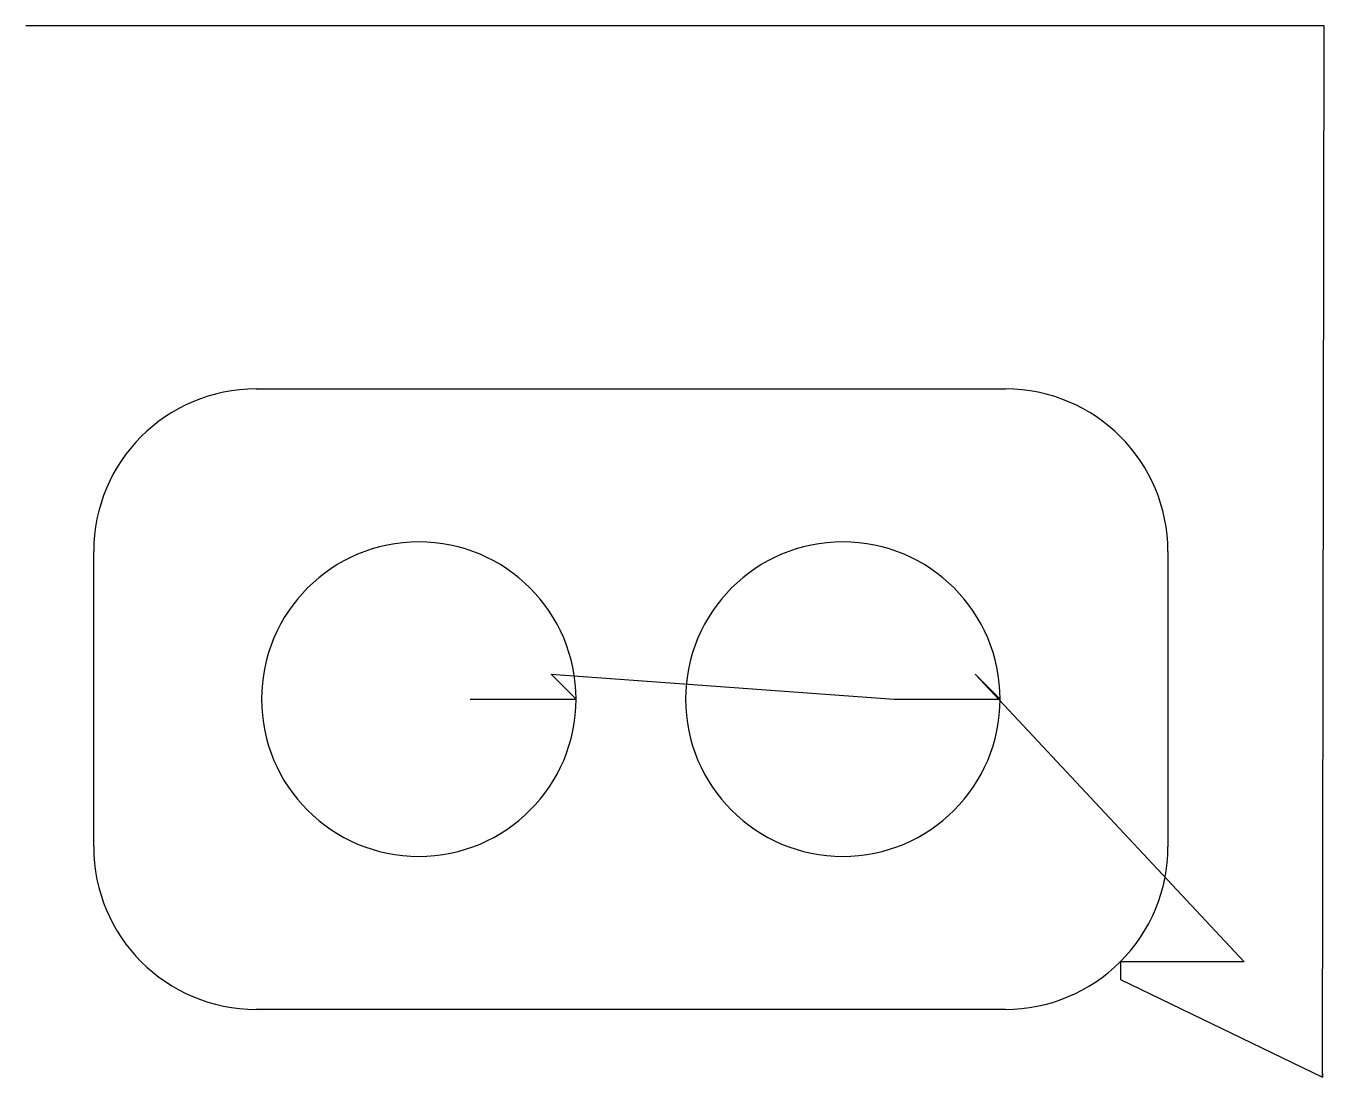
# Model space of a CAD drawing. Header units: metres. Extents: x 44 to 411, y 627 to 924.
import ezdxf

# ---------------------------------------------------------------- set-up
doc = ezdxf.new("R2010")
doc.units = ezdxf.units.M

msp = doc.modelspace()

# ---------------------------------------------------------------- linework, layer by layer
at = {"layer": 'TOOL_0'}
for p, q in [((45.019, 924.271), (44.019, 924.271)), ((411.359, 924.271), (45.019, 924.271)), ((410.933, 627.798), (411.359, 924.271)), ((109.186, 821.551), (321.186, 821.551)), ((63.186, 691.951), (63.186, 775.551)), ((367.186, 775.551), (367.186, 691.951)), ((199.686, 733.751), (192.615, 740.822)), ((192.615, 740.822), (289.686, 733.751)), ((319.686, 733.751), (312.615, 740.822)), ((312.615, 740.822), (388.713, 659.424)), ((169.686, 733.751), (199.686, 733.751)), ((289.686, 733.751), (319.686, 733.751)), ((388.713, 659.424), (353.713, 659.424)), ((353.713, 659.424), (353.713, 654.424)), ((353.713, 654.424), (410.931, 626.798)), ((321.186, 645.951), (109.186, 645.951)), ((410.931, 626.798), (410.933, 627.798)), ((410.933, 627.798), (410.931, 626.798)), ((410.931, 626.798), (410.933, 627.798))]:
    msp.add_line(p, q, dxfattribs=at)
for centre, radius, start, end in [((109.186, 775.551), 46, 90, 180), ((321.186, 775.551), 46, 0, 90), ((155.186, 733.751), 44.5, 0, 180), ((275.186, 733.751), 44.5, 0, 180), ((155.186, 733.751), 44.5, 180, 0), ((275.186, 733.751), 44.5, 180, 0), ((109.186, 691.951), 46, 180, 270), ((321.186, 691.951), 46, 315, 0), ((321.186, 691.951), 46, 270, 315)]:
    msp.add_arc(centre, radius, start, end, dxfattribs=at)

doc.saveas('drawing.dxf')
